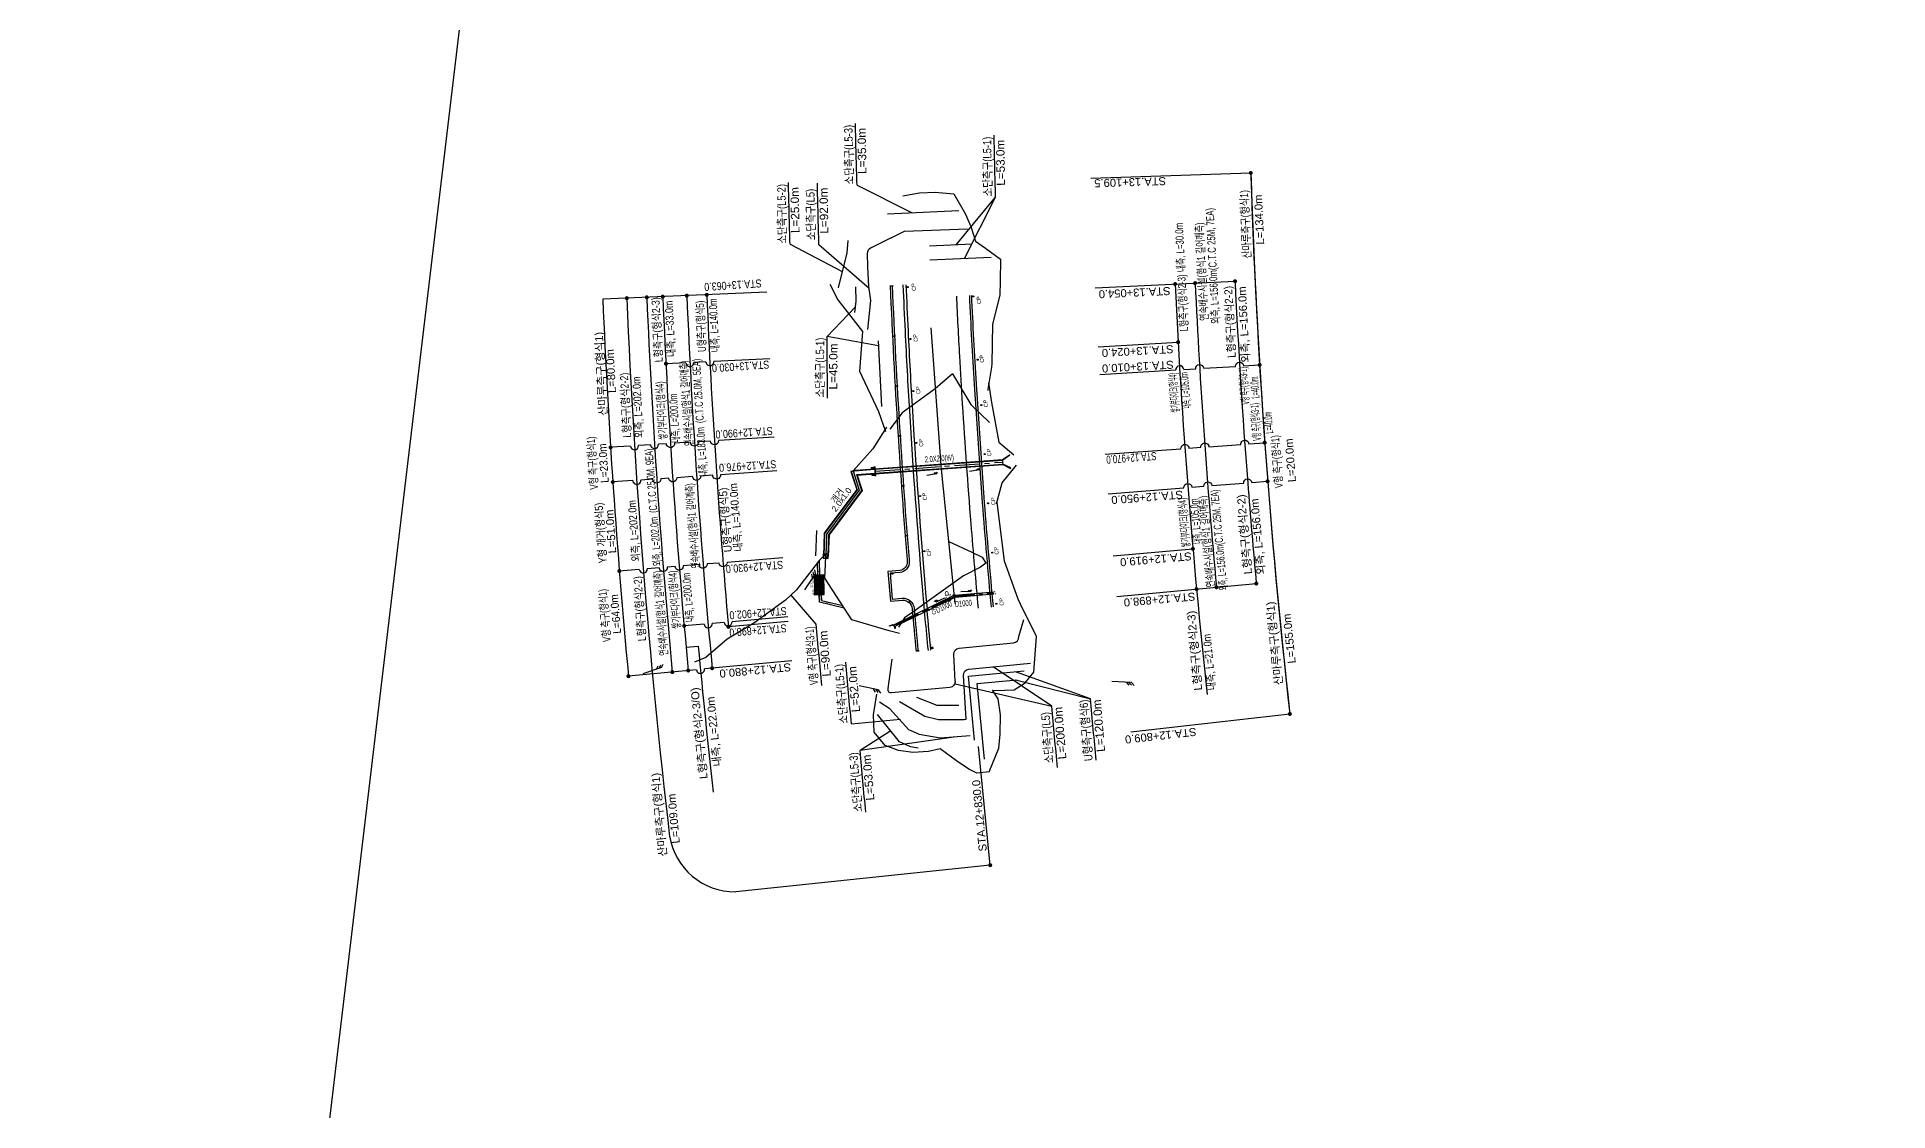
# Model space of a CAD drawing. Header units: millimetres. Extents: x 219390 to 221240, y 444648 to 450301.
# Drawn here: x 219390 to 220315, y 446023 to 446560 of the extents above; entities that cross this region are included whole.
import ezdxf
from ezdxf.enums import TextEntityAlignment as Align

# ---------------------------------------------------------------- set-up
doc = ezdxf.new("R2010")
doc.units = ezdxf.units.MM
for name, pattern in [('7', [20, 12.5, -2.5, 2.5, -2.5]), ('CONT', [0]), ('HIDDEN', [9.525, 6.35, -3.175])]:
    doc.linetypes.add(name, pattern=pattern)
for name, color, linetype in [('[도면]U형 V형 측구', 4, 'Continuous'), ('[도면]노면측구', 5, 'Continuous'), ('[도면]배수구조물도수로+방수거+집수거', 30, 'Continuous'), ('[도면]산마루측구', 5, 'H-DICHB01'), ('[도면]선배수집수정', 4, 'Continuous'), ('[도면]소단측구', 5, 'Continuous'), ('[도면]수로암거', 30, 'Continuous'), ('[도면]연속배수시설', 152, 'Continuous'), ('[도면]제작집수정', 30, 'Continuous'), ('[도면]집수정(깎기+쌓기)', 30, 'Continuous'), ('[도면]횡배수관', 30, 'Continuous'), ('CC-DIML_본선', 1, 'CONT'), ('CC-DIMT_본선', 3, 'CONT'), ('CD-MISC-초기우수처리시설', 84, 'Continuous'), ('cen', 1, 'Continuous'), ('CZ-LINE', 3, 'Continuous'), ('제목', 7, 'Continuous')]:
    doc.layers.add(name, color=color, linetype=linetype)
doc.styles.add('Han_Romanstyle', font='Dotum.TTF')
doc.styles.get("Standard").update_dxf_attribs({"font": 'arial.ttf'})
doc.styles.add('돋움', font='Dotum.TTF')
doc.linetypes.add('E-WFLOW04', pattern='A,1.5,[32,kscals.shx,S=0.1,R=0,X=0,Y=0],0', length=1.5)
doc.linetypes.add('H-CANAL00R', pattern='A,1.1,[32,kosdic.shx,S=0.1,R=0,X=0,Y=0],-0.540558,["Y",Standard,S=0.2,R=180,X=0,Y=0.1],-0.1', length=1)
doc.linetypes.add('H-DICHB01', pattern='A,1e-05,[43,kscals.shx,S=0.1,R=0,X=0,Y=0],-0.666667,["B1",Standard,S=0.2,R=0,X=0,Y=-0.1],-0.383333', length=1.05001)
doc.linetypes.add('H-DICHB01R', pattern='A,1e-05,[43,kscals.shx,S=0.1,R=0,X=0,Y=0],-0.933333,["B1",Standard,S=0.2,R=180,X=0,Y=0.1],-0.116667', length=1.05001)
doc.linetypes.add('H-DICHD04R', pattern='A,0.9,[32,kscals.shx,S=0.1,R=360,X=0,Y=0],-0.666667,["D4",Standard,S=0.2,R=180,X=0,Y=0.1],-0.083333', length=1.65)
doc.linetypes.add('H-DICHL022R', pattern='A,0.9,[32,kosdic.shx,S=0.1,R=0,X=0,Y=0],-0.966667,["L2-2",Standard,S=0.2,R=180,X=0,Y=0.1],-0.183333', length=2.05)
doc.linetypes.add('H-DICHL023R', pattern='A,0.9,[32,kosdic.shx,S=0.1,R=0,X=0,Y=0],-0.966667,["L2-3",Standard,S=0.2,R=180,X=0,Y=0.1],-0.183333', length=2.05)
doc.linetypes.add('H-DICHL05', pattern='A,0.9,[32,kscals.shx,S=0.1,R=0,X=0,Y=0],-0.333333,["L5",Standard,S=0.2,R=0,X=0,Y=-0.1],-0.416667', length=1.65)
doc.linetypes.add('H-DICHL05-1', pattern='A,0.5,[32,kscals.shx,S=0.1,R=0,X=0,Y=0],-0.35,["L5-1",Standard,S=0.2,R=0,X=0,Y=-0.1],-0.731691', length=1)
doc.linetypes.add('H-DICHL05-1R', pattern='A,0.5,[32,kscals.shx,S=0.1,R=0,X=0,Y=0],-0.981691,["L5-1",Standard,S=0.2,R=180,X=0,Y=0.1],-0.1', length=1)
doc.linetypes.add('H-DICHL05-2R', pattern='A,0.5,[32,kosdic.shx,S=0.1,R=0,X=0,Y=0],-0.909209,["L5-2",Standard,S=0.2,R=180,X=0,Y=0.1],-0.1', length=1)
doc.linetypes.add('H-DICHL05-3', pattern='A,0.5,[32,kosdic.shx,S=0.1,R=0,X=0,Y=0],-0.35,["L5-3",Standard,S=0.2,R=0,X=0,Y=-0.1],-0.659209', length=1)
doc.linetypes.add('H-DICHL05R', pattern='A,0.9,[32,kscals.shx,S=0.1,R=360,X=0,Y=0],-0.666667,["L5",Standard,S=0.2,R=180,X=0,Y=0.1],-0.083333', length=1.65)
doc.linetypes.add('H-DICHM08R', pattern='A,0.9,[32,kosdic.shx,S=0.1,R=0,X=0,Y=0],-0.666667,["M8",Standard,S=0.2,R=180,X=0,Y=0.1],-0.083333', length=1.65)
doc.linetypes.add('H-DICHO023', pattern='A,0.5,[32,kosdic.shx,S=0.1,R=360,X=0,Y=0],-0.333333,["L2-3/O",Standard,S=0.2,R=360,X=0,Y=-0.1],-1.116667', length=1.95)
doc.linetypes.add('H-DICHS01R', pattern='A,0.9,[32,kosdic.shx,S=0.1,R=0,X=0,Y=0],-0.691746,["S1",Standard,S=0.2,R=180,X=0,Y=0.1],-0.1', length=1)
doc.linetypes.add('H-DICHU05R', pattern='A,0.9,[32,kscals.shx,S=0.1,R=0,X=0,Y=0],-0.666667,["U5",Standard,S=0.2,R=180,X=0,Y=0.1],-0.083333', length=1.65)
doc.linetypes.add('H-DICHU06', pattern='A,0.9,[32,kscals.shx,S=0.1,R=0,X=0,Y=0],-0.333333,["U6",Standard,S=0.2,R=0,X=0,Y=-0.1],-0.416667', length=1.65)
doc.linetypes.add('H-DICHV01', pattern='A,0.9,[32,kscals.shx,S=0.1,R=360,X=0,Y=0],-0.333333,["V1",Standard,S=0.2,R=360,X=0,Y=-0.1],-0.416667', length=1.65)
doc.linetypes.add('H-DICHV01R', pattern='A,0.9,[32,kscals.shx,S=0.1,R=0,X=0,Y=0],-0.666667,["V1",Standard,S=0.2,R=180,X=0,Y=0.1],-0.083333', length=1.65)
doc.linetypes.add('H-DICHV031R', pattern='A,0.9,[32,kosdic.shx,S=0.1,R=0,X=0,Y=0],-0.966667,["V3-1",Standard,S=0.2,R=180,X=0,Y=0.1],-0.183333', length=2.05)

# ---------------------------------------------------------------- blocks, each defined once
blk = doc.blocks.new('A$C31C57068')
at = {"layer": '[도면]소단측구', "color": 4, "ltscale": 8}
blk.add_line((-0.66, -0.16), (0.81, 0.25), dxfattribs=at)
at = {"layer": '[도면]소단측구', "color": 4, "ltscale": 8, "flags": 128}
for points in [[(-0.47, -0.11), (-0.73, 0.04)], [(-0.28, -0.05), (-0.54, 0.1)], [(-0.66, -0.16), (-0.93, -0.01)]]:
    blk.add_lwpolyline(points, dxfattribs=at)
at = {"layer": '[도면]소단측구', "color": 4, "ltscale": 8}
blk.add_solid([(0.81, 0.25), (0.12, 0.06), (0.07, 0.23), (0.81, 0.25)], dxfattribs=at)
blk = doc.blocks.new('A$C4A554AB3')
at = {"layer": '[도면]선배수집수정', "color": 0, "const_width": 0.02}
blk.add_lwpolyline([(0.01, 0.01), (0.01, 0.7), (0.7, 0.7), (0.7, 0.01)], close=True, dxfattribs=at)
at = {"layer": '[도면]선배수집수정', "color": 0}
blk.add_lwpolyline([(0.13, 0.13), (0.13, 0.58), (0.58, 0.58), (0.58, 0.13)], close=True, dxfattribs=at)
blk = doc.blocks.new('A$C547E3DE7')
at = {"layer": 'CD-MISC-초기우수처리시설'}
h = blk.add_hatch(dxfattribs=at)
h.set_pattern_fill('ANSI37', color=256, scale=0.2, style=0)
h.set_pattern_definition([(45, (-4.2065, -2.0536), (-0.449013, 0.449013), []), (135, (-4.2065, -2.0536), (-0.449013, -0.449013), [])])
h.paths.add_polyline_path([(-4.21, 2.15), (4.79, 2.15), (4.79, -2.35), (-4.21, -2.35)])
h.paths.add_polyline_path([(-1.87, -0.76), (2.46, -0.76), (2.46, 0.55), (-1.87, 0.55)], flags=24)
for points in [[(-5.21, 2.4), (-5.21, -2.6), (-4.21, -2.6), (-4.21, 2.4)], [(-4.21, 2.15), (4.79, 2.15), (4.79, -2.35), (-4.21, -2.35)]]:
    blk.add_lwpolyline(points, close=True, dxfattribs=at)
blk.add_lwpolyline([(-4.96, 2.15), (-4.96, -2.35), (-4.46, -2.35), (-4.46, 2.15), (-4.96, 2.15)], dxfattribs=at)
at = {"layer": 'CD-MISC-초기우수처리시설', "linetype": 'HIDDEN', "ltscale": 0.1}
blk.add_lwpolyline([(-4.21, 1.4), (4.79, 1.4), (4.79, -1.6), (-4.21, -1.6)], close=True, dxfattribs=at)
at = {"layer": 'CD-MISC-초기우수처리시설', "style": '돋움'}
blk.add_text('침투도랑', height=0.7, dxfattribs=at).set_placement((0.29, -0.1), align=Align.MIDDLE_CENTER)
at = {"layer": '제목', "color": 1, "style": '돋움'}
for s, p in [('(유역면적 4,000 H:2.5 B:3.0)', (-0.65, 2.78)), ('침투도랑', (-0.65, 3.56))]:
    blk.add_text(s, height=0.5, dxfattribs=at).set_placement(p, align=Align.CENTER)

msp = doc.modelspace()

# ---------------------------------------------------------------- linework, layer by layer
at = {"layer": '[도면]U형 V형 측구', "color": 4, "linetype": 'H-DICHU05R', "ltscale": 10}
msp.add_line((219836.66, 446414.71), (219841.97, 446343.71), dxfattribs=at)
at = {"layer": '[도면]U형 V형 측구', "color": 4, "linetype": 'H-DICHV031R', "ltscale": 10, "flags": 128}
for points in [[(219865.55, 446387.29), (219866.99, 446377.41), (219870.71, 446357.62), (219878.23, 446351.26)], [(219783, 446300.62), (219781.11, 446298.62), (219769.59, 446283.82), (219764.13, 446278.55), (219748.25, 446267.12)], [(219748.25, 446267.12), (219734.86, 446259.15), (219724.26, 446250.03), (219718.61, 446247.63)]]:
    msp.add_lwpolyline(points, dxfattribs=at)
at = {"layer": '[도면]U형 V형 측구', "color": 4, "linetype": 'H-DICHV01R', "ltscale": 10, "flags": 128}
msp.add_lwpolyline([(219814.53, 446365.02), (219807.74, 446354.29), (219797.85, 446343.24)], dxfattribs=at)
at = {"layer": '[도면]U형 V형 측구', "color": 4, "linetype": 'H-DICHU05R', "ltscale": 10, "flags": 128}
msp.add_lwpolyline([(219841.94, 446344.01), (219848.66, 446276.96)], dxfattribs=at)
at = {"layer": '[도면]U형 V형 측구', "color": 4, "linetype": 'H-DICHV01', "ltscale": 10, "flags": 128}
for points in [[(219869.63, 446326.69), (219872.39, 446337.24), (219879.49, 446346.09)], [(219821.06, 446261.9), (219815.91, 446263.35), (219797.27, 446268.83), (219783.76, 446289.55), (219784.33, 446303.82)]]:
    msp.add_lwpolyline(points, dxfattribs=at)
at = {"layer": '[도면]U형 V형 측구', "color": 4, "linetype": 'H-DICHU06', "ltscale": 10, "flags": 128}
for points in [[(219858.59, 446208.7), (219855.54, 446240.55), (219883.41, 446243.22)], [(219863.52, 446199.13), (219859.9, 446236.95), (219879.81, 446238.86)]]:
    msp.add_lwpolyline(points, dxfattribs=at)
at = {"layer": '[도면]노면측구', "color": 4, "ltscale": 10}
for p, q in [((219798.99, 446343.62), (219796.71, 446342.87)), ((219798.64, 446343.29), (219796.78, 446342.68))]:
    msp.add_line(p, q, dxfattribs=at)
at = {"layer": '[도면]노면측구', "color": 4, "linetype": 'H-DICHL022R', "ltscale": 10, "flags": 128}
for points in [[(219816.41, 446435.84, 0.005214), (219820.23, 446362.79, 0.005214)], [(219856.97, 446430.9, 0.003222), (219859.34, 446386.62, 0.003222)], [(219820.23, 446362.79, 0.004572), (219824.84, 446298.81, 0.000071), (219824.92, 446297.81, -0.414214), (219821.25, 446293.5), (219815.27, 446293.01), (219816.49, 446278.06), (219822.55, 446278.55, -0.412255), (219827.4, 446274.46, 0.001543), (219829.37, 446252.9)], [(219863.41, 446327.37, 0.003799), (219867.84, 446275.26, 0.003551)]]:
    msp.add_lwpolyline(points, format="xyb", dxfattribs=at)
at = {"layer": '[도면]노면측구', "color": 4, "linetype": 'H-DICHL023R', "ltscale": 10, "flags": 128}
for points in [[(219824.3, 446436.19, 0.001643), (219825.34, 446413.21, 0.001643)], [(219849.48, 446430.55, 0.00218), (219851.02, 446400.51, 0.00218)], [(219858.53, 446295.11, 0.001495), (219860.37, 446274.57, 0.001495)]]:
    msp.add_lwpolyline(points, format="xyb", dxfattribs=at)
at = {"layer": '[도면]노면측구', "color": 4, "linetype": 'H-DICHD04R', "ltscale": 10, "flags": 128}
for points in [[(219825.34, 446413.21, 0.002857), (219827.5, 446373.27, 0.007201), (219834.85, 446274.34, 0.006838)], [(219851.02, 446400.51, 0.001733), (219852.44, 446376.65, 0.004348), (219856.72, 446316.82, 0.00158), (219858.53, 446295.11)]]:
    msp.add_lwpolyline(points, format="xyb", dxfattribs=at)
at = {"layer": '[도면]노면측구', "color": 4, "linetype": 'H-DICHM08R', "ltscale": 8, "flags": 128}
for points in [[(219847.48, 446391.79), (219838.94, 446384.17), (219822.35, 446372.25), (219816.16, 446364.02)], [(219847.48, 446391.79), (219856.72, 446376.31), (219866.13, 446367.43)], [(219845.78, 446307.95), (219857.29, 446302.53), (219862.33, 446300.11), (219864.28, 446297.11), (219861.6, 446295.06), (219852.98, 446290.72), (219827.31, 446272.28), (219823.6, 446269.76), (219820.57, 446265.16)]]:
    msp.add_lwpolyline(points, dxfattribs=at)
at = {"layer": '[도면]노면측구', "color": 4, "linetype": 'H-DICHL022R', "ltscale": 10, "flags": 128}
msp.add_lwpolyline([(219859.34, 446386.62), (219863.41, 446327.37)], dxfattribs=at)
msp.add_lwpolyline([(219859.34, 446386.62), (219863.41, 446327.37)], dxfattribs=at)
at = {"layer": '[도면]노면측구', "color": 4, "linetype": 'H-CANAL00R', "ltscale": 10, "flags": 128}
msp.add_lwpolyline([(219797.85, 446343.24), (219800.96, 446333.55), (219784.64, 446311.6), (219784.2, 446300.57)], dxfattribs=at)
at = {"layer": '[도면]노면측구', "color": 4, "ltscale": 10, "flags": 128}
for points in [[(219796.71, 446342.87), (219799.68, 446333.84), (219783.46, 446312.02), (219783, 446300.62)], [(219796.9, 446342.93), (219799.9, 446333.81), (219783.65, 446311.95), (219783.2, 446300.61)], [(219799.53, 446341.35), (219802.13, 446333.45), (219785.63, 446311.25), (219785.2, 446300.53)], [(219799.83, 446341.07), (219802.35, 446333.41), (219785.83, 446311.18), (219785.4, 446300.53)], [(219779.51, 446313.41), (219779, 446300.78)]]:
    msp.add_lwpolyline(points, dxfattribs=at)
at = {"layer": '[도면]노면측구', "color": 4, "linetype": 'H-DICHO023', "ltscale": 10, "flags": 128}
msp.add_lwpolyline([(219836.73, 446253.62, -0.001429), (219834.91, 446273.54, -0.000339), (219834.84, 446274.33, -0.000339)], format="xyb", dxfattribs=at)
at = {"layer": '[도면]배수구조물도수로+방수거+집수거', "color": 4}
for points in [[(219798.64, 446343.29), (219808.64, 446344.01)], [(219798.99, 446343.62), (219808.61, 446344.31)], [(219808.59, 446344.61), (219808.82, 446341.42), (219807.21, 446341.3), (219807.22, 446341.08), (219808.71, 446340.89), (219809.23, 446340.93), (219808.93, 446345.16), (219808.41, 446345.12), (219806.96, 446344.72), (219806.98, 446344.5), (219808.59, 446344.61)], [(219799.53, 446341.35), (219808.78, 446342.02)], [(219799.83, 446341.07), (219808.8, 446341.72)], [(219785.21, 446299.65), (219783.19, 446301.5)]]:
    msp.add_lwpolyline(points, dxfattribs=at)
for points in [[(219785.41, 446299.44), (219785.49, 446301.6), (219782.99, 446301.7), (219782.91, 446299.54)], [(219785.21, 446299.65), (219785.28, 446301.41), (219783.19, 446301.5), (219783.12, 446299.74)]]:
    msp.add_lwpolyline(points, close=True, dxfattribs=at)
at = {"layer": '[도면]산마루측구', "color": 4, "linetype": 'H-DICHB01R', "ltscale": 10, "flags": 128}
for points in [[(219822.77, 446480.65), (219831.08, 446482.18), (219838.89, 446482.48), (219848.2, 446481.69), (219854.07, 446471.58), (219856.71, 446465.33), (219859.01, 446458.04), (219864.07, 446454.51), (219871.5, 446449.08), (219871.38, 446438.04), (219871.2, 446431.04), (219867.57, 446416.48), (219867.24, 446396.79), (219866.97, 446395.09), (219866.81, 446394.08), (219866.66, 446393.07), (219866.5, 446392.07), (219866.34, 446391.06), (219866.19, 446390.06), (219866.03, 446389.05), (219865.88, 446388.04), (219865.72, 446387.04), (219865.57, 446386.03), (219865.41, 446385.02), (219865.26, 446384.02), (219865.17, 446383.45)], [(219786.29, 446436.5), (219790.17, 446428.75), (219802.61, 446412.79), (219801.15, 446393.01), (219810.63, 446372.83), (219814.05, 446362.94)]]:
    msp.add_lwpolyline(points, dxfattribs=at)
at = {"layer": '[도면]산마루측구', "color": 4, "ltscale": 10, "flags": 128}
for points in [[(219865.87, 446192.76), (219870.78, 446204.59), (219871.45, 446211.61), (219871.52, 446221.34), (219870.43, 446229.24), (219867.62, 446233.57), (219868.71, 446233.52), (219878.38, 446233.88), (219883.92, 446237.35), (219888.25, 446242.61), (219889.49, 446260.46), (219881.61, 446276.55), (219880.39, 446279.03), (219873.57, 446298.15), (219869.93, 446327.61)], [(219865.87, 446192.76), (219859.64, 446192.1), (219855.68, 446194.23), (219849.5, 446198.28), (219841.33, 446204.33), (219835.57, 446202.94), (219827.71, 446202.55), (219820.52, 446203.56), (219813.95, 446205.97), (219808.46, 446212.61), (219808.07, 446221.29), (219809.67, 446231.66)]]:
    msp.add_lwpolyline(points, dxfattribs=at)
at = {"layer": '[도면]선배수집수정', "color": 6}
for points in [[(219817.2, 446435.31), (219817.63, 446435.78)], [(219818.34, 446410.33), (219818.77, 446410.8)], [(219819.65, 446385.37), (219820.08, 446385.84)], [(219821.14, 446360.41), (219821.57, 446360.88)], [(219822.81, 446335.47), (219823.24, 446335.94)], [(219824.66, 446310.54), (219825.09, 446311.01)], [(219817.26, 446291.61), (219817.69, 446292.08)], [(219826.26, 446277.7), (219826.69, 446278.16)], [(219830.12, 446253.1), (219830.53, 446253.59)]]:
    msp.add_lwpolyline(points, dxfattribs=at)
at = {"layer": '[도면]선배수집수정', "color": 4}
for points in [[(219824.94, 446434.82), (219825.35, 446435.31)], [(219857.69, 446430.25), (219858.12, 446430.72)], [(219826.32, 446408.87), (219826.73, 446409.35)], [(219859.88, 446398.53), (219860.31, 446399)], [(219827.71, 446382.91), (219828.12, 446383.4)], [(219861.73, 446375.84), (219862.14, 446376.33)], [(219829.29, 446356.97), (219829.7, 446357.46)], [(219863.46, 446351.33), (219863.87, 446351.82)], [(219831.12, 446330.35), (219831.53, 446330.84)], [(219865.17, 446326.74), (219865.58, 446327.22)], [(219833.24, 446302.84), (219833.65, 446303.32)], [(219867.17, 446302.14), (219867.58, 446302.63)], [(219869.27, 446276.57), (219869.68, 446277.06)]]:
    msp.add_lwpolyline(points, dxfattribs=at)
at = {"layer": '[도면]소단측구', "color": 4, "linetype": 'H-DICHL05-1', "ltscale": 8}
msp.add_line((219836.02, 446455.76), (219857.4, 446456.71), dxfattribs=at)
at = {"layer": '[도면]소단측구', "color": 4, "linetype": 'H-DICHL05-3', "ltscale": 10, "flags": 128}
for points in [[(219815.13, 446471.61), (219850.74, 446473.33)], [(219830.43, 446204.69), (219826.54, 446205.37), (219821.04, 446207.81), (219810.12, 446221.43)], [(219856.41, 446210.79), (219841.44, 446209.65), (219830.97, 446211.53)]]:
    msp.add_lwpolyline(points, dxfattribs=at)
at = {"layer": '[도면]소단측구', "color": 4, "linetype": 'H-DICHL05', "ltscale": 10, "flags": 128}
msp.add_lwpolyline([(219816.85, 446459.6), (219823.62, 446462.93), (219854.97, 446464.18)], dxfattribs=at)
at = {"layer": '[도면]소단측구', "color": 4, "linetype": 'H-DICHL05-2R', "ltscale": 10, "flags": 128}
msp.add_lwpolyline([(219795.23, 446458.29), (219794.77, 446452.11), (219790.4, 446434.77)], dxfattribs=at)
at = {"layer": '[도면]소단측구', "color": 4, "linetype": 'H-DICHL05R', "ltscale": 10, "flags": 128}
for points in [[(219816.85, 446459.6), (219806.62, 446454.58, 0.294649), (219804.94, 446451.79), (219805.15, 446445.17), (219805.59, 446435.41), (219806.64, 446428.41), (219805.1, 446413.84)], [(219821.11, 446228.02), (219833.74, 446220.69), (219840.5, 446218.91), (219840.49, 446218.92), (219853.34, 446218.93), (219854.31, 446219.2), (219853.04, 446241.04, -0.403368), (219855.75, 446244.2), (219886.56, 446247.14)]]:
    msp.add_lwpolyline(points, format="xyb", dxfattribs=at)
at = {"layer": '[도면]소단측구', "color": 4, "linetype": 'H-DICHL05-1', "ltscale": 8}
msp.add_lwpolyline([(219836.16, 446448.6), (219866.87, 446449.98)], dxfattribs=at)
at = {"layer": '[도면]소단측구', "color": 4, "linetype": 'H-DICHL05-1R', "ltscale": 8, "flags": 128}
msp.add_lwpolyline([(219799.11, 446435.14), (219799.24, 446428.08), (219798.5, 446422.3)], dxfattribs=at)
at = {"layer": '[도면]소단측구', "color": 4, "linetype": 'H-DICHL05-1R', "ltscale": 10, "flags": 128}
for points in [[(219810.38, 446408.22), (219812.02, 446375.35)], [(219829.59, 446230.09), (219839.76, 446226.12), (219839.73, 446226.12), (219850.76, 446226.14)]]:
    msp.add_lwpolyline(points, dxfattribs=at)
at = {"layer": '[도면]소단측구', "color": 4}
msp.add_lwpolyline([(219835.32, 446273.73), (219835.73, 446274.21)], dxfattribs=at)
at = {"layer": '[도면]소단측구', "color": 4, "linetype": 'H-DICHL05', "ltscale": 9, "flags": 128}
for points in [[(219848.93, 446238.19), (219848.16, 446251.5, -0.403368), (219850.87, 446254.66), (219877.98, 446257.24, 0.403368), (219880.69, 446260.4), (219883.25, 446268.89, 0)], [(219848.93, 446238.19, -0.40319), (219846.22, 446235.03), (219817.01, 446232.23, -0.488867), (219815.39, 446233.95), (219815.47, 446234.49), (219817.4, 446249.06)]]:
    msp.add_lwpolyline(points, format="xyb", dxfattribs=at)
at = {"layer": '[도면]소단측구', "color": 4, "linetype": 'H-DICHL05-1', "ltscale": 10, "flags": 128}
msp.add_lwpolyline([(219830.97, 446211.53), (219830.81, 446211.56), (219825.81, 446213.78), (219816.28, 446224.38), (219811.08, 446227.67)], dxfattribs=at)
at = {"layer": '[도면]수로암거', "color": 4, "linetype": 'Continuous', "flags": 128}
for points in [[(219808.61, 446344.31), (219872.58, 446348.93)], [(219808.64, 446344.01), (219872.62, 446348.63)], [(219808.78, 446342.02), (219872.77, 446346.63)], [(219808.8, 446341.72), (219872.77, 446346.33)], [(219872.65, 446348.63), (219872.48, 446348.88), (219876.07, 446351.31), (219876.23, 446351.06), (219872.65, 446348.63)], [(219872.82, 446346.34), (219872.63, 446348.93)], [(219872.79, 446346.64), (219872.66, 446346.37), (219876.56, 446344.48), (219876.69, 446344.75), (219872.79, 446346.64)]]:
    msp.add_lwpolyline(points, dxfattribs=at)
at = {"layer": '[도면]수로암거', "color": 4, "linetype": '7', "flags": 128}
msp.add_lwpolyline([(219808.71, 446343.02), (219872.72, 446347.63)], dxfattribs=at)
at = {"layer": '[도면]연속배수시설', "color": 4}
msp.add_line((219835.18, 446273.94), (219834.89, 446273.91), dxfattribs=at)
at = {"layer": '[도면]연속배수시설', "color": 6, "linetype": 'H-DICHS01R', "ltscale": 10, "flags": 128}
msp.add_lwpolyline([(219817.41, 446435.88, 0.005214), (219821.23, 446362.85, 0.004572), (219825.83, 446298.89, 0.000071), (219825.91, 446297.89, -0.414214), (219821.34, 446292.5), (219816.35, 446292.09), (219817.41, 446279.14), (219822.47, 446279.55, -0.412255), (219828.4, 446274.55, 0.001543), (219830.36, 446253)], format="xyb", dxfattribs=at)
at = {"layer": '[도면]연속배수시설', "color": 4, "linetype": 'H-DICHS01R', "ltscale": 10, "flags": 128}
for points in [[(219822.8, 446436.13, 0.001643), (219823.84, 446413.14, 0.002857), (219826, 446373.18, 0.006391), (219832.39, 446285.33, 0.004496), (219835.31, 446253.47, 0.000889)], [(219855.97, 446430.85, 0.003222), (219858.34, 446386.56, 0.003222)], [(219862.42, 446327.29, 0.003799), (219866.85, 446275.17, 0.003551)]]:
    msp.add_lwpolyline(points, format="xyb", dxfattribs=at)
msp.add_lwpolyline([(219858.34, 446386.56), (219862.42, 446327.29)], dxfattribs=at)
msp.add_lwpolyline([(219858.34, 446386.56), (219862.42, 446327.29)], dxfattribs=at)
at = {"layer": '[도면]제작집수정', "color": 4, "linetype": 'HIDDEN', "ltscale": 0.5}
msp.add_line((219837.74, 446254.37), (219837.2, 446255.16), dxfattribs=at)
at = {"layer": '[도면]제작집수정', "color": 4, "const_width": 0.1}
for points in [[(219836.09, 446273.26), (219835.09, 446273.18), (219834.96, 446274.67), (219835.96, 446274.76)], [(219835.92, 446273.4), (219835.23, 446273.34), (219835.12, 446274.54), (219835.82, 446274.6)]]:
    msp.add_lwpolyline(points, close=True, dxfattribs=at)
at = {"layer": '[도면]제작집수정', "color": 4, "const_width": 0.02, "flags": 128}
msp.add_lwpolyline([(219837.06, 446255.26), (219837.75, 446255.34), (219837.87, 446254.26), (219837.19, 446254.18)], close=True, dxfattribs=at)
at = {"layer": '[도면]제작집수정', "color": 4}
msp.add_lwpolyline([(219837.74, 446254.37), (219837.29, 446254.31), (219837.2, 446255.16), (219837.64, 446255.21)], close=True, dxfattribs=at)
at = {"layer": '[도면]집수정(깎기+쌓기)', "color": 4, "const_width": 0.1}
for points in [[(219849.09, 446279.6), (219847.69, 446279.48), (219847.52, 446281.47), (219848.92, 446281.6)], [(219848.87, 446279.79), (219847.88, 446279.7), (219847.74, 446281.29), (219848.73, 446281.38)], [(219869.05, 446281.6), (219868.06, 446281.51), (219867.92, 446283.01), (219868.92, 446283.09)], [(219868.89, 446281.73), (219868.19, 446281.67), (219868.09, 446282.87), (219868.78, 446282.93)]]:
    msp.add_lwpolyline(points, close=True, dxfattribs=at)
msp.add_lwpolyline([(219868.19, 446281.67), (219868.78, 446282.93)], dxfattribs=at)
at = {"layer": '[도면]횡배수관', "color": 4, "linetype": 'Continuous'}
for p, q in [((219848.27, 446280.88), (219818.03, 446266.13)), ((219848.38, 446279.82), (219818.47, 446265.24))]:
    msp.add_line(p, q, dxfattribs=at)
at = {"layer": '[도면]횡배수관', "color": 4, "linetype": '7'}
msp.add_line((219848.32, 446280.35), (219818.24, 446265.68), dxfattribs=at)
at = {"layer": '[도면]횡배수관', "color": 4, "linetype": 'Continuous', "flags": 128}
for points in [[(219848.75, 446281.08), (219868.12, 446282.77)], [(219848.85, 446280.09), (219868.21, 446281.78)]]:
    msp.add_lwpolyline(points, dxfattribs=at)
at = {"layer": '[도면]횡배수관', "color": 4, "linetype": '7', "ltscale": 0.8, "flags": 128}
msp.add_lwpolyline([(219848.8, 446280.58), (219867.94, 446282.25)], dxfattribs=at)
at = {"layer": '[도면]횡배수관', "color": 4, "linetype": 'Continuous', "flags": 128}
msp.add_lwpolyline([(219818.74, 446265.21), (219817.74, 446266.15), (219816.11, 446265.61), (219816.05, 446265.81), (219817.8, 446266.38), (219818.96, 446265.28), (219818.95, 446264.38), (219818.76, 446264.43)], close=True, dxfattribs=at)
at = {"layer": 'CC-DIML_본선'}
for p, q in [((219916.69, 446489.57), (219996.65, 446492.1)), ((219799.85, 446486), (219827.36, 446472.2)), ((219849.38, 446456.17), (219869.09, 446480.07)), ((219853.51, 446449.38), (219869.09, 446480.07)), ((219766.38, 446456.44, -10), (219792.44, 446442.83)), ((219918.86, 446434.67), (219988.78, 446438.01)), ((219754.7, 446432.45), (219672.77, 446429.02)), ((219784.95, 446410.45), (219798.87, 446425.03)), ((219810.51, 446405.69), (219784.95, 446410.45)), ((219756.23, 446399.29), (219728.28, 446397.94)), ((219920.39, 446405.28), (219960.33, 446407.53)), ((219714.3, 446397.26), (219704.31, 446396.78)), ((219724.29, 446397.74), (219718.29, 446397.45)), ((219921.2, 446391.35), (219959.14, 446393.64)), ((219963.13, 446393.88), (219969.12, 446394.25)), ((219973.11, 446394.49), (219989.08, 446395.45)), ((219993.07, 446395.69), (220001.06, 446396.17)), ((219923.84, 446351.55), (219961.74, 446354.29)), ((219965.73, 446354.57), (219971.72, 446355.01)), ((219975.71, 446355.29), (219991.67, 446356.44)), ((219995.66, 446356.73), (220003.63, 446357.31)), ((219759.68, 446343.17), (219731.64, 446341.28)), ((219687.74, 446338.33), (219677.76, 446337.66)), ((219697.72, 446339), (219691.73, 446338.6)), ((219705.7, 446339.54), (219701.71, 446339.27)), ((219705.7, 446339.54), (219701.71, 446339.27)), ((219717.67, 446340.34), (219709.69, 446339.8)), ((219727.65, 446341.01), (219721.66, 446340.61)), ((219730.87, 446297.16), (219724.89, 446296.68)), ((219762.77, 446299.7), (219734.86, 446297.47)), ((219927.88, 446300.78), (219967.73, 446304.25)), ((219691, 446293.98), (219681.02, 446293.18)), ((219700.97, 446294.77), (219694.99, 446294.3)), ((219708.94, 446295.41), (219704.95, 446295.09)), ((219720.9, 446296.36), (219712.93, 446295.73)), ((219779.46, 446266.66), (219766.86, 446281.18)), ((219929.72, 446280.42), (219999.42, 446286.91)), ((219765.45, 446267.93), (219735.56, 446265.27)), ((219719.58, 446243.83), (219685.59, 446240.62)), ((219767.24, 446248.33), (219723.56, 446244.21)), ((219797.04, 446216.85, -14), (219821.51, 446219.06)), ((219936.7, 446212.75), (220016.19, 446221.75)), ((219816.69, 446213.23), (219801.4, 446203.46)), ((219848.17, 446210.16), (219801.4, 446203.46)), ((219866.42, 446146.17), (219860.6, 446205.54))]:
    msp.add_line(p, q, dxfattribs=at)
at = {"layer": 'CC-DIML_본선', "flags": 128}
for points in [[(219799.85, 446486, -0.00267), (219799.05, 446516.86, -0.00267)], [(219869.09, 446480.07, -0.00267), (219868.37, 446510.93, -0.00267)], [(219996.65, 446492.1, 0.020297), (220016.19, 446221.75, 0.020297)], [(219780.82, 446456.14, -0.00267), (219780.02, 446487, -0.00267)], [(219996.75, 446490.25, 0.020297), (220016.06, 446223.14, 0.020297)], [(219958.82, 446436.58, 0.01522), (219974.87, 446231.47, 0.01522)], [(219968.81, 446437.05, 0.011305), (219979.5, 446285.06, 0.011305)], [(219988.78, 446438.01, 0.007534), (219995.11, 446337.26, 0.002151)], [(219672.77, 446429.02, 0.012929), (219685.59, 446240.62)], [(219684.76, 446429.53, 0.018762), (219706.18, 446160.3)], [(219694.76, 446429.94, 0.013072), (219707.51, 446242.69, 0.013072)], [(219702.75, 446430.28, 0.013072), (219715.47, 446243.45)], [(219714.74, 446430.78, 0.013072), (219727.42, 446244.57, 0.013072)], [(219724.73, 446431.2, 0.011678), (219735.56, 446265.27)], [(219785.08, 446379.58, -0.00267), (219784.95, 446410.45, -0.00267)], [(219995.11, 446337.26, 0.003771), (219999.42, 446286.91)], [(219782.28, 446235.92, -0.00267), (219779.46, 446266.66, -0.00267)], [(219720.48, 446255.7, 0.005122), (219727.92, 446182.69, 0.005122)], [(219900.04, 446194.94, -0.00267), (219897.23, 446225.68, -0.00267)], [(219919.38, 446198.61, -0.00267), (219916.57, 446229.36, -0.00267)], [(219804.21, 446172.72, -0.00267), (219801.4, 446203.46, -0.00267)]]:
    msp.add_lwpolyline(points, format="xyb", dxfattribs=at)
at = {"layer": 'CC-DIML_본선'}
for points in [[(219997.14, 446492.2, 1, 1, -1), (219996.16, 446492, 1, 1, -1)], [(219959.31, 446436.67, 1, 1, -1), (219958.33, 446436.48, 1, 1, -1)], [(219969.3, 446437.15, 1, 1, -1), (219968.32, 446436.95, 1, 1, -1)], [(219989.27, 446438.1, 1, 1, -1), (219988.29, 446437.91, 1, 1, -1)], [(219685.25, 446429.65, 1, 1, -1), (219684.28, 446429.4, 1, 1, -1)], [(219695.24, 446430.07, 1, 1, -1), (219694.27, 446429.82, 1, 1, -1)], [(219703.23, 446430.4, 1, 1, -1), (219702.26, 446430.15, 1, 1, -1)], [(219715.22, 446430.91, 1, 1, -1), (219714.25, 446430.66, 1, 1, -1)], [(219725.21, 446431.33, 1, 1, -1), (219724.25, 446431.07, 1, 1, -1)], [(219960.82, 446407.63, 1, 1, -1), (219959.84, 446407.43, 1, 1, -1)], [(219704.79, 446396.92, 1, 1, -1), (219703.82, 446396.66, 1, 1, -1)], [(220001.55, 446396.27, 1, 1, -1), (220000.57, 446396.08, 1, 1, -1)], [(219677.12, 446355.07, 1, 1, -1), (219676.16, 446354.82, 1, 1, -1)], [(220004.12, 446357.41, 1, 1, -1), (220003.14, 446357.21, 1, 1, -1)], [(219678.24, 446337.78, 1, 1, -1), (219677.28, 446337.53, 1, 1, -1)], [(220005.57, 446338.13, 1, 1, -1), (220004.59, 446337.93, 1, 1, -1)], [(219968.22, 446304.35, 1, 1, -1), (219967.24, 446304.15, 1, 1, -1)], [(219681.51, 446293.31, 1, 1, -1), (219680.54, 446293.06, 1, 1, -1)], [(219999.91, 446287.01, 1, 1, -1), (219998.93, 446286.82, 1, 1, -1)], [(219970.05, 446284.23, 1, 1, -1), (219969.07, 446284.03, 1, 1, -1)], [(219979.99, 446285.16, 1, 1, -1), (219979.01, 446284.96, 1, 1, -1)], [(219713.92, 446265.86, 1, 1, -1), (219712.95, 446265.61, 1, 1, -1)], [(219736.05, 446265.4, 1, 1, -1), (219735.08, 446265.15, 1, 1, -1)], [(219686.07, 446240.75, 1, 1, -1), (219685.1, 446240.5, 1, 1, -1)], [(219707.99, 446242.82, 1, 1, -1), (219707.02, 446242.57, 1, 1, -1)], [(219715.96, 446243.57, 1, 1, -1), (219714.99, 446243.32, 1, 1, -1)], [(219727.9, 446244.7, 1, 1, -1), (219726.94, 446244.45, 1, 1, -1)], [(220016.68, 446221.85, 1, 1, -1), (220015.7, 446221.65, 1, 1, -1)], [(219866.91, 446146.27, 1, 1, -1), (219865.93, 446146.08, 1, 1, -1)]]:
    msp.add_lwpolyline(points, format="xyseb", close=True, dxfattribs=at)
at = {"layer": 'CC-DIML_본선', "flags": 128}
for points, elevation in [([(219766.38, 446456.44, -0.00267), (219765.58, 446487.3, -0.00267)], -10), ([(219797.04, 446216.85, -0.00267), (219794.23, 446247.6, -0.00267)], -14)]:
    msp.add_lwpolyline(points, format="xyb", dxfattribs=dict(at, elevation=elevation))
for points in [[(219805.82, 446434.41), (219780.82, 446456.14)], [(219714.39, 446255.14), (219720.48, 446255.7)], [(219866.42, 446146.17), (219739.2, 446132.88)]]:
    msp.add_lwpolyline(points, dxfattribs=at)
at = {"layer": 'CC-DIML_본선'}
for points in [[(219714.3, 446397.26, 1), (219718.29, 446397.45, 1)], [(219724.29, 446397.74, 1), (219728.28, 446397.94, 1)], [(219963.13, 446393.88, 1), (219959.14, 446393.64, 1)], [(219969.12, 446394.22, -1), (219973.11, 446394.51, -1)], [(219989.08, 446395.43, -1), (219993.07, 446395.72, -1)], [(219708.57, 446356.99, -1), (219704.58, 446356.74, -1)], [(219720.55, 446357.74, -1), (219716.56, 446357.49, -1)], [(219730.53, 446358.37, -1), (219726.54, 446358.12, -1)], [(219961.74, 446354.29, -1), (219965.73, 446354.57, -1)], [(219971.72, 446355.01, -1), (219975.71, 446355.29, -1)], [(219991.67, 446356.44, -1), (219995.66, 446356.73, -1)], [(219701.71, 446339.27, -1), (219697.72, 446339, -1)], [(219709.69, 446339.8, -1), (219705.7, 446339.54, -1)], [(219721.66, 446340.61, -1), (219717.67, 446340.34, -1)], [(219731.64, 446341.28, -1), (219727.65, 446341.01, -1)], [(219963.21, 446334.77, -1), (219967.2, 446335.08, -1)], [(219973.18, 446335.56, -1), (219977.17, 446335.85, -1)], [(219993.12, 446337.11, -1), (219997.11, 446337.4, -1)], [(219734.86, 446297.47, -1), (219730.87, 446297.16, -1)], [(219704.95, 446295.09, -1), (219700.97, 446294.77, -1)], [(219712.93, 446295.73, -1), (219708.94, 446295.41, -1)], [(219724.89, 446296.68, -1), (219720.9, 446296.36, -1)], [(219723.4, 446266.62, 1), (219727.38, 446266.97, 1)], [(219733.36, 446267.5, 1), (219737.34, 446267.85, 1)], [(219719.58, 446243.83, 1), (219723.56, 446244.21, 1)]]:
    msp.add_lwpolyline(points, format="xyb", dxfattribs=at)
for points in [[(219686.62, 446355.62), (219676.64, 446355)], [(219696.6, 446356.25), (219690.61, 446355.87)], [(219704.58, 446356.75), (219700.59, 446356.5)], [(219716.56, 446357.49), (219708.57, 446356.99)], [(219726.54, 446358.12), (219720.55, 446357.74)], [(219758.48, 446360.11), (219730.53, 446358.37)], [(219925.32, 446331.82), (219963.21, 446334.77)], [(219967.2, 446335.08), (219973.18, 446335.55)], [(219977.17, 446335.86), (219993.12, 446337.1)], [(219997.11, 446337.41), (220005.08, 446338.03)], [(219765.28, 446270.31), (219737.34, 446267.85)], [(219723.4, 446266.62), (219713.44, 446265.74)], [(219733.36, 446267.5), (219727.38, 446266.97)]]:
    msp.add_lwpolyline(points, dxfattribs=at)
at = {"layer": 'CC-DIML_본선', "flags": 128}
for points, elevation in [([(219848.96, 446236.74), (219897.23, 446225.68), (219867.87, 446245.35)], 180), ([(219879, 446238.78), (219916.57, 446229.36), (219879.54, 446242.58)], 176)]:
    msp.add_lwpolyline(points, dxfattribs=dict(at, elevation=elevation))
at = {"layer": 'CC-DIML_본선'}
for centre, radius, start, end in [((219688.61, 446355.75), 2, 183.57386, 3.57386), ((219698.59, 446356.37), 2, 183.57386, 3.57386), ((219689.73, 446338.46), 2, 183.84955, 3.84955), ((219692.99, 446294.14), 2, 184.55692, 4.55692), ((219738.83, 446166), 33.12, 188.8883, 270.62586)]:
    msp.add_arc(centre, radius, start, end, dxfattribs=at)
at = {"layer": 'CD-MISC-초기우수처리시설', "color": 4}
for points in [[(219780.23, 446291.32), (219780.15, 446297.39)], [(219781.23, 446291.34), (219781.13, 446298.64)], [(219793.46, 446274.68), (219781.05, 446277.6), (219780.98, 446281.33)], [(219781.97, 446282.35), (219781.97, 446282.35)], [(219781.98, 446281.35), (219782.03, 446278.4), (219792.67, 446275.89)]]:
    msp.add_lwpolyline(points, dxfattribs=at)
at = {"layer": 'cen', "color": 2}
msp.add_lwpolyline([(219389.95, 444790.55), (220045.97, 450300.59), (221240.35, 450158.39), (220584.33, 444648.35)], close=True, dxfattribs=at)

# ---------------------------------------------------------------- block references
at = {"layer": '[도면]선배수집수정', "color": 6}
for p, rotation in [((219817.79, 446435.2), 92.40368242231803), ((219818.92, 446410.23), 92.40368242231803), ((219820.23, 446385.26), 92.40368242231803), ((219821.73, 446360.31), 92.40368242231803), ((219823.39, 446335.36), 92.40368242231803), ((219825.24, 446310.43), 92.40368242231803), ((219817.85, 446291.5), 92.40368242231803), ((219826.84, 446277.59), 92.40368242231803), ((219830.71, 446253.03), 95.3056832220194)]:
    msp.add_blockref('A$C4A554AB3', p, dxfattribs=dict(at, rotation=rotation))
at = {"layer": '[도면]선배수집수정', "color": 4}
for p, rotation in [((219825.53, 446434.74), 94.87351675982907), ((219858.28, 446430.14), 92.39811245841035), ((219826.91, 446408.79), 94.87351675982907), ((219860.47, 446398.42), 92.3981124584104), ((219828.3, 446382.83), 94.87351675982907), ((219862.32, 446375.76), 94.87635402679028), ((219829.88, 446356.89), 94.87351675982907), ((219864.05, 446351.25), 94.87635402679028), ((219831.71, 446330.27), 94.87351675982907), ((219865.76, 446326.66), 94.87635402679028), ((219833.83, 446302.76), 94.87351675982907), ((219867.76, 446302.06), 94.87635402679031), ((219869.86, 446276.49), 94.87635402679027)]:
    msp.add_blockref('A$C4A554AB3', p, dxfattribs=dict(at, rotation=rotation))
at = {"layer": '[도면]소단측구', "color": 4, "linetype": 'E-WFLOW04', "ltscale": 9}
for p, xscale, yscale, zscale, rotation in [((219837.43, 446341.32), -3.199999999916524, 3.199999999916524, 3.199999999916524, 25.17902356670255), ((219858.73, 446343.24), -3.199999999916524, 3.199999999916524, 3.199999999916524, 25.17902356670255), ((219776.77, 446288.19, -137.23), -6.399999999891238, 6.399999999891237, 6.399999999891237, 71.76199700955006), ((219841.32, 446278.64), 3.199999999916523, 3.199999999916523, 3.199999999916523, 9.379007835755212), ((219854.35, 446282.82), -3.199999999916523, 3.199999999916524, 3.199999999916524, 18.44027598962062), ((219698.02, 446243.35), -6.399999999891238, 6.399999999891237, 6.399999999891237, 34.59823757708525), ((219806.21, 446234.84), 6.39999999989124, 6.39999999989124, 6.39999999989124, 152.5079329598698), ((219932.67, 446237.8), 6.399999999891239, 6.399999999891239, 6.399999999891239, 161.1889827276588)]:
    msp.add_blockref('A$C31C57068', p, dxfattribs=dict(at, xscale=xscale, yscale=yscale, zscale=zscale, rotation=rotation))
at = {"layer": 'CZ-LINE', "color": 4, "rotation": 90.89396128392613}
msp.add_blockref('A$C547E3DE7', (219780.8, 446286.53), dxfattribs=at)

# ---------------------------------------------------------------- texts
at = {"layer": '[도면]노면측구', "color": 4}
for s, p in [('개거', (219791.08, 446329.97, -220)), ('2.0x1.0', (219793.3, 446327.93, -340))]:
    msp.add_text(s, height=3, rotation=53.39414, dxfattribs=at).set_placement(p, align=Align.CENTER)
at = {"layer": '[도면]배수구조물도수로+방수거+집수거', "color": 4, "style": '돋움'}
for s, p in [('방수거', (219784.07, 446300.58)), ('D1200', (219784.35, 446300.57))]:
    msp.add_text(s, height=0.2, rotation=87.70872, dxfattribs=at).set_placement(p, align=Align.MIDDLE_CENTER)
at = {"layer": '[도면]선배수집수정', "color": 6, "linetype": 'ByBlock', "style": '돋움', "width": 0.4}
for rotation, p in [(92.40368, (219817.42, 446435.55)), (92.40368, (219818.56, 446410.57)), (92.40368, (219819.87, 446385.61)), (92.40368, (219821.36, 446360.65)), (92.40368, (219823.03, 446335.71)), (92.40368, (219824.88, 446310.78)), (92.40368, (219817.48, 446291.85)), (92.40368, (219826.48, 446277.93)), (95.30568, (219830.33, 446253.35))]:
    msp.add_text('선배수-노측', height=0.2, rotation=rotation, dxfattribs=at).set_placement(p, align=Align.MIDDLE_CENTER)
at = {"layer": '[도면]선배수집수정', "color": 4, "ltscale": 20, "style": 'Han_Romanstyle'}
for rotation, p in [(94.87352, (219829.32, 446433.22)), (92.39811, (219861.79, 446426.66)), (94.87352, (219830.25, 446407.83)), (92.39811, (219863.3, 446397.34)), (94.87352, (219831.54, 446381.72)), (94.87635, (219865.28, 446375.07)), (94.87352, (219832.99, 446355.38)), (94.87635, (219867.01, 446350.56)), (94.87352, (219834.8, 446328.6)), (94.87635, (219869.01, 446326.22)), (94.87352, (219836.87, 446300.69)), (94.87635, (219870.66, 446301.48)), (94.87635, (219873.2, 446275.95)), (94.87352, (219839.41, 446271.47))]:
    msp.add_text('CP', height=2, rotation=rotation, dxfattribs=at).set_placement(p)
at = {"layer": '[도면]선배수집수정', "color": 4, "linetype": 'ByBlock', "style": '돋움', "width": 0.4}
for rotation, p in [(94.87352, (219825.15, 446435.07)), (92.39811, (219857.91, 446430.49)), (94.87352, (219826.53, 446409.12)), (92.39811, (219860.1, 446398.77)), (94.87352, (219827.92, 446383.16)), (94.87635, (219861.94, 446376.09)), (94.87352, (219829.5, 446357.22)), (94.87635, (219863.67, 446351.58)), (94.87352, (219831.33, 446330.6)), (94.87635, (219865.38, 446326.98)), (94.87352, (219833.45, 446303.08)), (94.87635, (219867.38, 446302.39)), (94.87635, (219869.48, 446276.82))]:
    msp.add_text('선배수-노측', height=0.2, rotation=rotation, dxfattribs=at).set_placement(p, align=Align.MIDDLE_CENTER)
at = {"layer": '[도면]수로암거', "color": 4, "style": '돋움', "width": 0.6}
for s, rotation, p in [('2.0X2.0(W)', 4.12535, (219841.07, 446347.95, -122)), ('D1000', 4.99112, (219853.11, 446275.52, -1)), ('D1000', 25.99136, (219843.85, 446273.93, -1))]:
    msp.add_text(s, height=3, rotation=rotation, dxfattribs=at).set_placement(p, align=Align.CENTER)
at = {"layer": '[도면]제작집수정', "color": 4, "linetype": 'ByBlock', "style": '돋움'}
for s, rotation, width, p in [('제작 H=3.65m', 95.05403, 0.8, (219834.82, 446275.56)), ('깎기-2-1-0-2', 98.62076, 0.8, (219837.01, 446256.14)), ('선배수0.45-횡0.45', 96.52824, 0.4, (219837.47, 446254.76))]:
    msp.add_text(s, height=0.2, rotation=rotation, dxfattribs=dict(at, width=width)).set_placement(p, align=Align.MIDDLE_CENTER)
at = {"layer": '[도면]집수정(깎기+쌓기)', "color": 4}
msp.add_text('CP', height=3, rotation=95.65548, dxfattribs=at).set_placement((219847.76, 446280.73, 171), align=Align.BOTTOM_CENTER)
at = {"layer": '[도면]집수정(깎기+쌓기)', "color": 4, "style": '돋움'}
msp.add_text('쌓기부', height=0.2, rotation=94.99112, dxfattribs=at).set_placement((219848.13, 446280.52), align=Align.MIDDLE_CENTER)
at = {"layer": '[도면]집수정(깎기+쌓기)', "color": 4, "linetype": 'ByBlock', "style": '돋움'}
msp.add_text('깎기부', height=0.2, rotation=94.99112, dxfattribs=at).set_placement((219868.36, 446282.29, -2), align=Align.MIDDLE_CENTER)
at = {"layer": 'CC-DIMT_본선'}
for s, rotation, width, p in [('소단측구(L5-3)', 90.99261, 0.8, (219797.82, 446501.26)), ('소단측구(L5-1)', 90.84765, 0.8, (219867.1, 446495.33)), ('소단측구(L5-2)', 90.99261, 0.8, (219764.35, 446471.7, -10)), ('소단측구(L5)', 90.99261, 0.8, (219778.79, 446471.39)), ('소단측구(L5-1)', 89.76176, 0.8, (219783.38, 446394.87)), ('V형 측구(형식3-1)', 94.74031, 0.65, (219779.25, 446251.01)), ('소단측구(L5-1)', 94.74031, 0.8, (219794.02, 446231.95, -14)), ('U형측구(형식6)', 94.74031, 0.8, (219916.36, 446213.71)), ('소단측구(L5)', 94.74031, 0.8, (219897.02, 446210.03)), ('소단측구(L5-3)', 94.74031, 0.8, (219801.19, 446187.81))]:
    msp.add_text(s, height=4.2, rotation=rotation, dxfattribs=dict(at, width=width)).set_placement(p, align=Align.CENTER)
for s, rotation, p in [('L=35.0m', 90.99261, (219800.17, 446503.07)), ('L=53.0m', 90.84765, (219869.45, 446497.14)), ('L=25.0m', 90.99261, (219766.7, 446473.51, -10)), ('L=92.0m', 90.99261, (219781.14, 446473.21)), ('L=45.0m', 89.76176, (219785.84, 446395.38)), ('L=90.0m', 94.74031, (219781.66, 446251.73)), ('L=52.0m', 94.74031, (219796.24, 446233.91, -14)), ('L=200.0m', 94.74031, (219899.24, 446211.99)), ('L=120.0m', 94.74031, (219918.58, 446215.67)), ('L=53.0m', 94.74031, (219803.41, 446189.77))]:
    msp.add_text(s, height=4.2, rotation=rotation, dxfattribs=at).set_placement(p, align=Align.TOP_CENTER)
for s, rotation, p in [('STA.13+109.5', 181.80982, (219918.37, 446488.91)), ('STA.13+054.0', 182.73032, (219920.57, 446433.43)), ('STA.13+024.0', 183.22336, (219922.1, 446404.08)), ('STA.13+010.0', 183.22336, (219922.18, 446396.32)), ('STA.12+950.0', 184.45692, (219926.81, 446330.6)), ('STA.12+919.0', 185.00476, (219931.18, 446299.46)), ('STA.12+898.0', 185.00476, (219933, 446279.34)), ('STA.12+880.0', 185.39382, (219730.92, 446243.8)), ('STA.12+809.0', 186.46089, (219933.59, 446210.85)), ('STA.12+830.0', 95.59475, (219861.25, 446188.95, 20))]:
    msp.add_text(s, height=4, rotation=rotation, dxfattribs=at).set_placement(p, align=Align.RIGHT)
for s, rotation, width, p in [('산마루측구(형식1)', 92.63348, 0.8, (219997.19, 446466.57)), ('외측, L=156.0m(C.T.C 25M, 7EA)', 92.97684, 0.7, (219980.77, 446445.79)), ('L형측구(형식2-3) 내측, L=30.0m', 92.83293, 0.7, (219965.22, 446440.22)), ('연속배수시설(형식1 길어깨측)', 92.97684, 0.7, (219975.29, 446442.93)), ('L형측구(형식2-3)', 92.98595, 0.8, (219703.07, 446413.9)), ('내측, L=33.0m', 92.98595, 0.8, (219709.58, 446414.36)), ('U형측구(형식5)', 92.65724, 0.7, (219725.02, 446415.6)), ('내측, L=140.0m', 92.65724, 0.7, (219731.55, 446416.06)), ('L형측구(형식2-2)', 92.97684, 0.9, (219989.41, 446417.84)), ('L형측구(형식2-2)', 92.98595, 0.8, (219687.32, 446376.2)), ('외측, L=202.0m', 92.98595, 0.8, (219693.47, 446375.18, -162)), ('연속배수시설(형식1 길어깨측)', 93.61045, 0.6, (219717.7, 446377.19)), ('내측, L=183.0m  (C.T.C 25.0M, 5EA)', 93.61045, 0.6, (219724.37, 446370.05)), ('쌓기부다이크(형식4)', 94.44955, 0.4, (219961.4, 446382.6)), ('내측, L=105.0m', 94.44955, 0.4, (219967.15, 446383.74)), ('V형 측구(형식3-1)', 94.29113, 0.4, (219996.43, 446385.93)), ('쌓기부다이크(형식4)', 93.34452, 0.6, (219705.19, 446373.53)), ('내측, L=200.0m', 93.34452, 0.6, (219711.74, 446369.73)), ('L=40.0m', 94.29113, 0.4, (220001.82, 446385.08)), ('V형 측구(형식3-1)', 94.29113, 0.4, (220002.28, 446367.89)), ('L=40.0m', 94.29113, 0.4, (220008.67, 446367.54)), ('V형 측구(형식1)', 93.71171, 0.7, (219670.76, 446347.32, -137)), ('L=23.0m', 93.71171, 0.9, (219676.32, 446347.25, -137)), ('V형 측구(형식1)', 94.29113, 0.7, (220012.9, 446348.05)), ('연속배수시설(형식1 길어깨측)', 94.34452, 0.6, (219720.84, 446315.97)), ('U형측구(형식5)', 94.56446, 0.9, (219737.21, 446318.96)), ('내측, L=140.0m', 94.56446, 0.9, (219742.43, 446320.18)), ('Y형 개거(형식5)', 94.08863, 0.8, (219674.87, 446312.4)), ('외측, L=202.0m', 94.08863, 0.8, (219691.49, 446313.45)), ('쌓기부다이크(형식4)', 94.78959, 0.5, (219966.4, 446317.63)), ('내측, L=105.0m', 94.78959, 0.5, (219972.3, 446318.3)), ('연속배수시설(형식1 길어깨측)', 95.18479, 0.65, (219977.8, 446308.19)), ('외측, L=156.0m(C.T.C 25M, 7EA)', 95.18479, 0.5, (219983.9, 446308.94)), ('L형측구(형식2-2)', 94.08863, 0.8, (219694.43, 446274.57)), ('쌓기부다이크(형식4)', 94.44955, 0.6, (219711.79, 446279.11)), ('내측, L=200.0m', 94.44955, 0.6, (219718.54, 446280.2)), ('V형 측구(형식1)', 94.88804, 0.7, (219676.87, 446271.21)), ('L=64.0m', 94.88804, 0.9, (219682.32, 446271.93)), ('내측, L=21.0m', 95.2024, 0.8, (219979.08, 446247.93, -288))]:
    msp.add_text(s, height=4, rotation=rotation, dxfattribs=dict(at, width=width)).set_placement(p, align=Align.BOTTOM_CENTER)
for s, rotation, p in [('L=134.0m', 92.63348, (220004, 446468.93)), ('외측, L=156.0m', 92.97684, (219996.34, 446416.5)), ('산마루측구(형식1)', 92.98595, (219675.03, 446391.9, 191)), ('L=80.0m', 92.98595, (219679.95, 446393.25, 187)), ('L=20.0m', 94.29113, (220019.61, 446348.72)), ('L형측구(형식2-2)', 95.14985, (219996.66, 446311.77)), ('외측, L=156.0m', 95.14985, (220003.3, 446310.65)), ('L=51.0m', 94.08863, (219679.92, 446313.16)), ('L형측구(형식2-3)', 95.2024, (219971.72, 446253.66, -148)), ('산마루측구(형식1)', 95.88525, (220011.64, 446257.32)), ('L=155.0m', 95.88525, (220019.04, 446259.72)), ('L형측구(형식2-3/O)', 95.72555, (219724.07, 446212.42)), ('내측, L=22.0m', 95.72555, (219731.47, 446213.26)), ('산마루측구(형식1)', 95.14816, (219704.1, 446171.68, 191)), ('L=109.0m', 95.14816, (219711.35, 446169.71, 187))]:
    msp.add_text(s, height=4, rotation=rotation, dxfattribs=at).set_placement(p, align=Align.BOTTOM_CENTER)
for s, rotation, width, p in [('STA.13+063.0', 183.84955, 0.8, (219723.35, 446437.05)), ('STA.13+030.0', 183.84955, 0.8, (219727.2, 446396.46, 165)), ('STA.12+990.0', 183.84955, 0.8, (219728.95, 446363.34)), ('STA.12+970.0', 184.45692, 0.7, (219924.3, 446350.72, 158)), ('STA.12+976.0', 183.84955, 0.8, (219730.73, 446346.7)), ('STA.12+930.0', 184.55692, 0.8, (219734.11, 446296.06, 142)), ('STA.12+902.0', 184.55692, 0.8, (219735.92, 446272.99)), ('STA.12+898.0', 184.55692, 0.8, (219735.88, 446264.34))]:
    msp.add_text(s, height=4, rotation=rotation, dxfattribs=dict(at, width=width)).set_placement(p, align=Align.RIGHT)
at = {"layer": 'CC-DIMT_본선', "color": 6, "width": 0.6}
for s, p in [('외측, L=202.0m  (C.T.C 25.0M, 9EA)', (219701.06, 446325.22)), ('연속배수시설(형식1 길어깨측)', (219704.86, 446272.35))]:
    msp.add_text(s, height=4, rotation=94.34452, dxfattribs=at).set_placement(p, align=Align.BOTTOM_CENTER)
at = {"layer": 'CD-MISC-초기우수처리시설', "color": 4, "style": '돋움'}
for rotation, p in [(90.81208, (219780.94, 446293.88)), (90.97584, (219781.75, 446279.78)), (166.73181, (219785.11, 446277.41))]:
    msp.add_text('유도측구', height=0.5, rotation=rotation, dxfattribs=at).set_placement(p, align=Align.CENTER)

doc.saveas('drawing.dxf')
